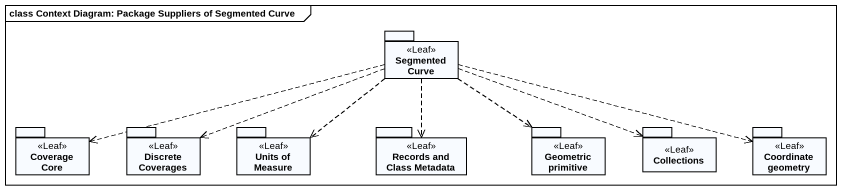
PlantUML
@startuml
mainframe class Context Diagram: Package Suppliers of Segmented Curve
package "Segmented Curve" as Segmented_Curve <<Leaf>> {
}
package "Coverage Core" as Coverage_Core <<Leaf>> {
}
package "Discrete Coverages" as Discrete_Coverages <<Leaf>> {
}
package "Units of Measure" as Units_of_Measure <<Leaf>> {
}
package "Records and Class Metadata" as Records_and_Class_Metadata <<Leaf>> {
}
package "Geometric primitive" as Geometric_primitive <<Leaf>> {
}
package "Collections" as Collections_ <<Leaf>> {
}
package "Coordinate geometry" as Coordinate_geometry <<Leaf>> {
}
Segmented_Curve .left.> Coverage_Core
Segmented_Curve .left.> Discrete_Coverages
Segmented_Curve ..> Units_of_Measure
Segmented_Curve ..> Records_and_Class_Metadata
Segmented_Curve ..> Geometric_primitive
Segmented_Curve .right.> Collections_
Segmented_Curve .right.> Coordinate_geometry
@enduml
